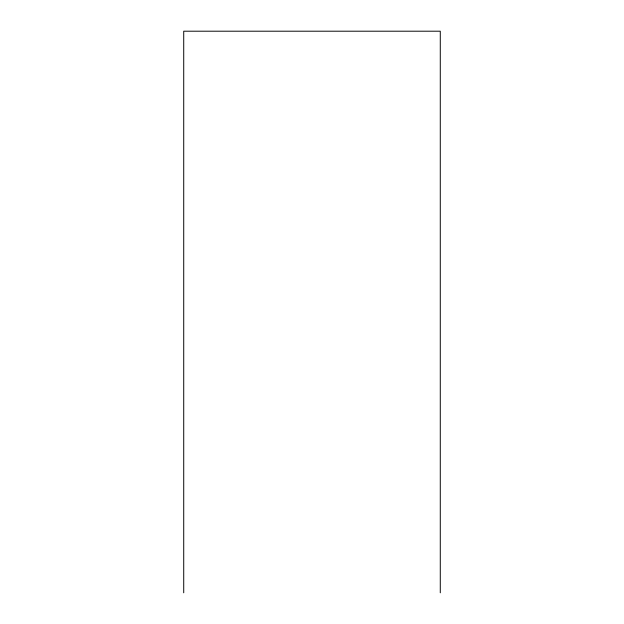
<?xml version="1.0" encoding="UTF-8"?>
<svg xmlns="http://www.w3.org/2000/svg" width="624" height="624" viewBox="0 0 624 624"><rect width="100%" height="100%" fill="white"/><g stroke="black" fill="none" stroke-linecap="round" stroke-linejoin="round"><path stroke-width="0.94" d="M440.279 592.8L440.279 31.2L183.721 31.2L183.721 592.8"/></g></svg>
